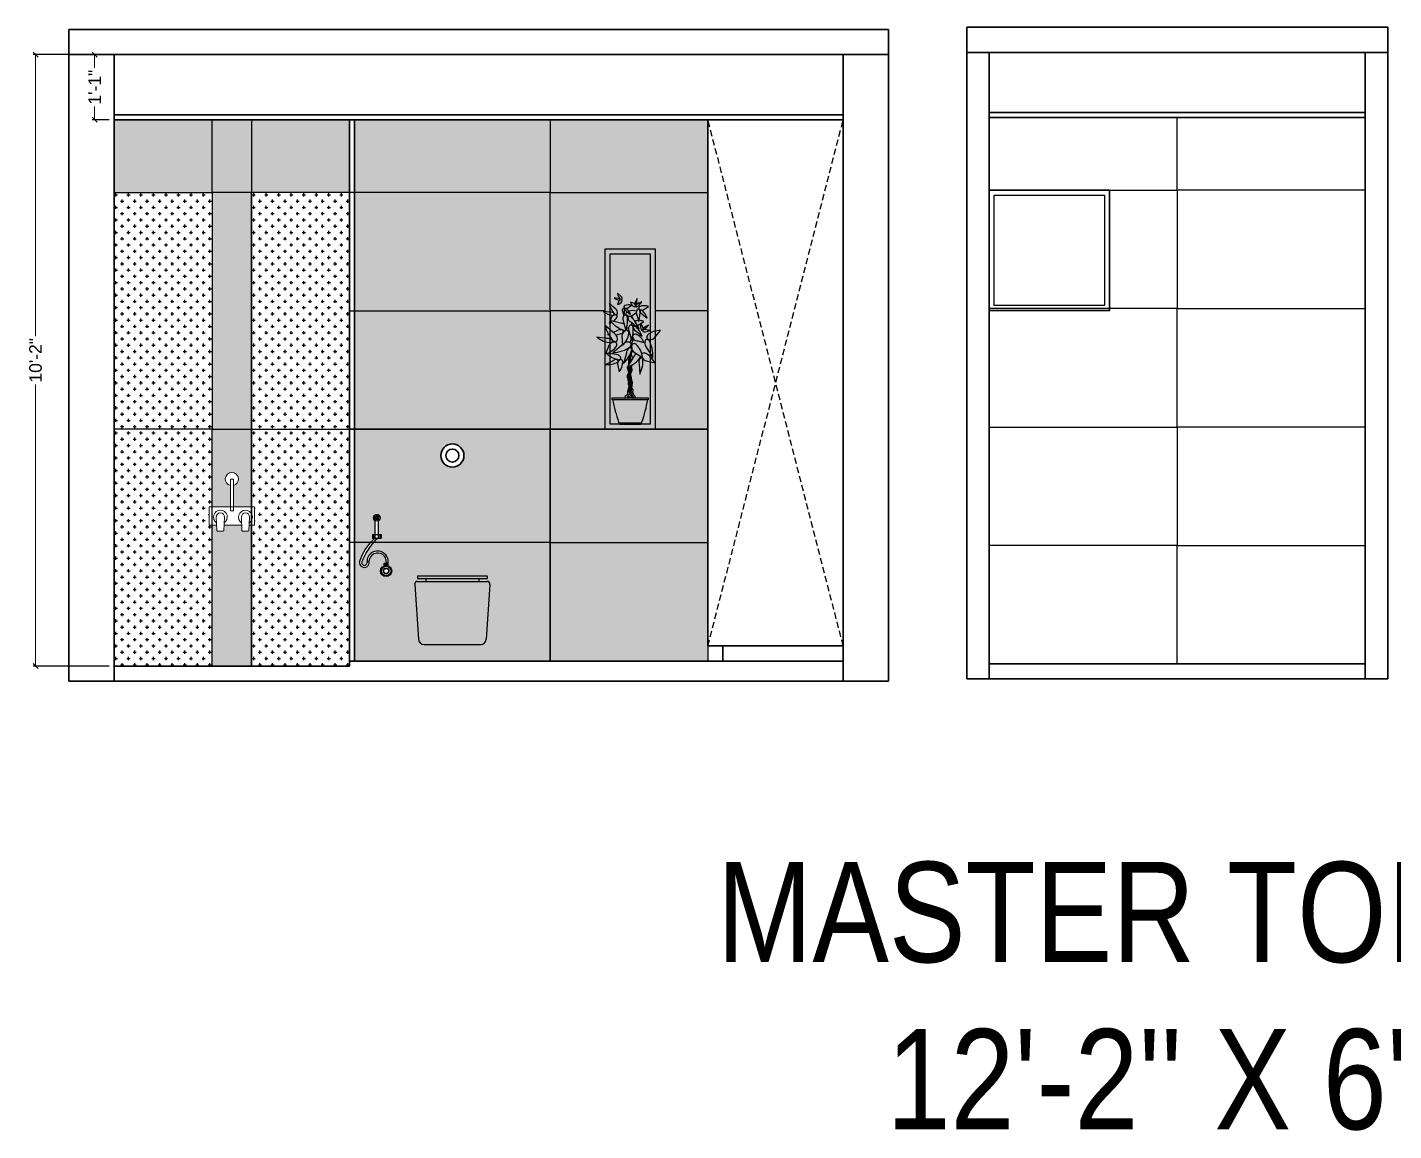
# Model space of a CAD drawing. Header units: millimetres. Extents: x 56222 to 3066687, y -650199 to -121287.
# Drawn here: x 156552.8 to 156825.4, y -180892 to -180671.8 of the extents above; entities that cross this region are included whole.
import ezdxf

# ---------------------------------------------------------------- set-up
doc = ezdxf.new("R2010")
doc.units = ezdxf.units.MM
doc.header["$MEASUREMENT"] = 0
doc.header["$PDMODE"] = 35
doc.linetypes.add('DASHED2', pattern=[0.375, 0.25, -0.125])
doc.layers.get('Defpoints').update_dxf_attribs({"color": 220})
for name, color, linetype, lineweight in [('dim05', 1, 'Continuous', 13), ('ELEC.', 5, 'Continuous', 20), ('Flooring', 253, 'Continuous', 30), ('FURNITURE', 32, 'Continuous', 9), ('HACHA', 253, 'Continuous', 5), ('SECOND FLOOR ( TEXT )', 7, 'Continuous', 9), ('UTILITY', 48, 'Continuous', 9), ('wall', 7, 'Continuous', 30), ('XX~SLAB ( BEAM )~ ( DIM )', 7, 'Continuous', 9)]:
    doc.layers.add(name, color=color, linetype=linetype, lineweight=lineweight)
doc.layers.add('SANIT', color=232, linetype='Continuous')
doc.styles.add('Arial', font='arial.ttf')
doc.styles.add("Cn_BT_0'-0", font='swissc.ttf')
doc.styles.get("Standard").update_dxf_attribs({"font": 'arial.ttf', "height": 6})
doc.dimstyles.new('ISO-25', dxfattribs={"dimtxt": 2.5, "dimasz": 1, "dimexe": 0.5, "dimexo": 1, "dimtad": 0, "dimdec": 1, "dimlunit": 4, "dimtxsty": 'Standard', "dimblk": 'OBLIQUE', "dimcen": 2.5, "dimclrd": 1, "dimclre": 1, "dimclrt": 5, "dimadec": 0, "dimazin": 0, "dimtfac": 1, "dimtdec": 1, "dimtmove": 0, "dimatfit": 3, "dimfxl": 1, "dimlwd": -1, "dimarcsym": 0})
pattern_1 = [(45, (5680.117435, 1139.74081), (0.132582521472, 0.22097086912), [1, -0.5]), (135, (5680.117435, 1139.74081), (0.132582521472, -0.22097086912), [1, -0.5])]

# ---------------------------------------------------------------- blocks, each defined once
blk = doc.blocks.new('sda sdasd')
at = {"ltscale": 0.25, "true_color": 0xffffff}
h = blk.add_hatch(color=7, dxfattribs=at)
h.dxf.hatch_style = 1
h.paths.add_polyline_path([(46521.76, -32072.17, 0.433848), (46521.2, -32071.58), (46507.32, -32071.58, 0.433848), (46506.76, -32072.17), (46507.49, -32083.1, 0.394848), (46508.6, -32084.15), (46519.92, -32084.15, 0.394848), (46521.03, -32083.1)])
h.paths.add_polyline_path([(46521.2, -32070.46), (46507.32, -32070.46), (46507.32, -32071.02), (46521.2, -32071.02)])
h.paths.add_polyline_path([(46519.53, -32071.02), (46508.99, -32071.02), (46508.99, -32071.58), (46519.53, -32071.58)])
at = {"layer": 'SANIT'}
for p, q in [((46507.32, -32070.46), (46507.32, -32071.02)), ((46507.32, -32070.46), (46521.2, -32070.46)), ((46507.32, -32071.02), (46521.2, -32071.02)), ((46508.99, -32071.02), (46508.99, -32071.58)), ((46519.53, -32071.02), (46519.53, -32071.58)), ((46521.2, -32070.46), (46521.2, -32071.02)), ((46506.76, -32072.17), (46507.49, -32083.1)), ((46507.32, -32071.58), (46521.2, -32071.58)), ((46521.76, -32072.17), (46521.03, -32083.1)), ((46508.6, -32084.15), (46519.92, -32084.15))]:
    blk.add_line(p, q, dxfattribs=at)
for centre, radius, start, end in [((46507.32, -32072.14), 0.558, 90, 183.8141), ((46521.2, -32072.14), 0.558, 356.1859, 90), ((46508.6, -32083.03), 1.12, 183.8141, 270), ((46519.92, -32083.03), 1.12, 270, 356.1859)]:
    blk.add_arc(centre, radius, start, end, dxfattribs=at)
blk = doc.blocks.new('404COK-E')
for p, q in [((0.82, 0, 1), (0.7, -2.68, 1)), ((-0.82, 0, 1), (-0.7, -2.68, 1)), ((-0.57, -2.8, 1), (0.57, -2.8, 1))]:
    blk.add_line(p, q)
for centre, radius, start, end in [((0, 0, 1), 1.38, 304.096, 235.904), ((0, 0, 1), 0.824, 0, 180), ((-0.57, -2.68, 1), 0.125, 180, 270), ((0.57, -2.68, 1), 0.125, 270, 0)]:
    blk.add_arc(centre, radius, start, end)
blk = doc.blocks.new('HANDSPRAY')
at = {"layer": 'SANIT'}
h = blk.add_hatch(dxfattribs=at)
h.set_pattern_fill('DOTS', color=256, scale=100, angle=270, style=0)
h.set_pattern_definition([(90, (24140.49514, 35168.0262), (0.2395833333, 0.1197916667), [0, -0.2395833333])])
h.paths.add_polyline_path([(20863.85, 3019.23, -1), (20863.05, 3019.23, -1)])
for p, q in [((20863.11, 3015.12), (20863.11, 3018.66)), ((20863.79, 3015.12), (20863.79, 3018.66)), ((20862.56, 3015.89), (20862.86, 3015.89)), ((20862.56, 3015.89), (20862.56, 3015.12)), ((20862.86, 3015.89), (20862.86, 3015.12)), ((20864.04, 3015.89), (20864.33, 3015.89)), ((20864.04, 3015.89), (20864.04, 3015.12)), ((20864.33, 3015.89), (20864.33, 3015.12)), ((20862.56, 3015.12), (20864.33, 3015.12)), ((20864.94, 3010.18), (20865.73, 3010.18)), ((20864.94, 3009.63), (20864.94, 3010.18)), ((20865.05, 3010.18), (20865.05, 3009.68)), ((20865.21, 3010.18), (20865.21, 3009.71)), ((20865.47, 3010.18), (20865.47, 3009.7)), ((20865.63, 3010.18), (20865.63, 3009.66)), ((20865.73, 3009.63), (20865.73, 3010.18)), ((20865.17, 3009.53), (20865.17, 3009.52)), ((20865.5, 3009.53), (20865.5, 3009.51))]:
    blk.add_line(p, q, dxfattribs=at)
blk.add_lwpolyline([(20862.86, 3015.89), (20864.33, 3015.89)], dxfattribs=at)
for centre, radius in [((20863.45, 3019.23), 0.663), ((20863.45, 3019.23), 0.398), ((20865.31, 3008.61), 1.11), ((20865.31, 3008.61), 0.929), ((20865.31, 3008.61), 0.575), ((20865.31, 3008.61), 0.486)]:
    blk.add_circle(centre, radius, dxfattribs=at)
for centre, radius, start, end in [((20869.69, 3007.47), 10.13, 130.9639, 162.7048), ((20871.18, 3006.67), 11.34, 131.8666, 161.6382), ((20860.95, 3010.28), 0.955, 168.0925, 16.222), ((20860.96, 3010.27), 0.543, 182.6562, 359.3006), ((20863.62, 3010.44), 2.12, 353.1553, 184.7321), ((20863.62, 3010.44), 1.75, 353.1553, 176.3727)]:
    blk.add_arc(centre, radius, start, end, dxfattribs=at)
blk = doc.blocks.new('_Oblique')
at = {"layer": 'wall', "color": 0, "lineweight": -2}
blk.add_line((-0.5, -0.5), (0.5, 0.5), dxfattribs=at)
blk = doc.blocks.new('*D649')
at = {"layer": 'Defpoints', "color": 0, "lineweight": 25, "transparency": 16777216}
for p in [(156554.4, -180677.27), (156570.07, -180677.27), (156570.07, -180799.27)]:
    blk.add_point(p, dxfattribs=at)
at = {"layer": 'dim05', "color": 1, "linetype": 'Continuous', "lineweight": -2, "transparency": 16777216}
for p, q in [((156569.07, -180677.27), (156553.9, -180677.27)), ((156569.07, -180799.27), (156553.9, -180799.27))]:
    blk.add_line(p, q, dxfattribs=at)
at = {"layer": 'dim05', "color": 1, "linetype": 'Continuous', "transparency": 16777216}
for p, q in [((156554.4, -180677.27), (156554.4, -180733.47)), ((156554.4, -180799.27), (156554.4, -180743.07))]:
    blk.add_line(p, q, dxfattribs=at)
at = {"layer": 'dim05', "color": 1, "transparency": 16777216}
for p, rotation in [((156554.4, -180677.27), 90), ((156554.4, -180799.27), 270)]:
    blk.add_blockref('_Oblique', p, dxfattribs=dict(at, rotation=rotation))
at = {"layer": 'dim05', "color": 5, "lineweight": 25, "transparency": 16777216, "insert": (156554.4, -180738.27), "char_height": 2.5, "attachment_point": 5, "rotation": 90, "style": 'Arial'}
blk.add_mtext('10\'-2"', dxfattribs=at)
blk = doc.blocks.new('*D650')
at = {"layer": 'Defpoints', "color": 0, "lineweight": 25, "transparency": 16777216}
for p in [(156570.07, -180677.27), (156566.19, -180690.27), (156570.07, -180690.27)]:
    blk.add_point(p, dxfattribs=at)
at = {"layer": 'dim05', "color": 1, "linetype": 'Continuous', "lineweight": -2, "transparency": 16777216}
for p, q in [((156569.07, -180677.27), (156565.69, -180677.27)), ((156569.07, -180690.27), (156565.69, -180690.27))]:
    blk.add_line(p, q, dxfattribs=at)
at = {"layer": 'dim05', "color": 1, "linetype": 'Continuous', "transparency": 16777216}
for p, q in [((156566.19, -180677.27), (156566.19, -180679.94)), ((156566.19, -180690.27), (156566.19, -180687.6))]:
    blk.add_line(p, q, dxfattribs=at)
at = {"layer": 'dim05', "color": 1, "transparency": 16777216}
for p, rotation in [((156566.19, -180677.27), 90), ((156566.19, -180690.27), 270)]:
    blk.add_blockref('_Oblique', p, dxfattribs=dict(at, rotation=rotation))
at = {"layer": 'dim05', "color": 5, "lineweight": 25, "transparency": 16777216, "insert": (156566.19, -180683.77), "char_height": 2.5, "attachment_point": 5, "rotation": 90, "style": 'Arial'}
blk.add_mtext('1\'-1"', dxfattribs=at)

msp = doc.modelspace()

# ---------------------------------------------------------------- hatches: boundary and pattern name
at = {"layer": 'XX~SLAB ( BEAM )~ ( DIM )', "linetype": 'Continuous', "lineweight": 25, "true_color": 0x99371e, "transparency": 33554607}
h = msp.add_hatch(dxfattribs=at)
h.set_pattern_fill('HOUND', color=24, angle=45)
h.set_pattern_definition(pattern_1)
h.paths.add_polyline_path([(156617.07, -180690.272), (156597.507, -180690.272), (156597.507, -180704.784), (156617.07, -180704.784)])
h.paths.add_polyline_path([(156589.633, -180690.272), (156570.07, -180690.272), (156570.07, -180704.784), (156589.633, -180704.784)])
h = msp.add_hatch(dxfattribs=at)
h.set_pattern_fill('HOUND', color=24, angle=45)
h.set_pattern_definition(pattern_1)
h.paths.add_polyline_path([(156597.507, -180771.138), (156597.036, -180771.138), (156596.985, -180772.235, -0.4142136), (156596.86, -180772.36), (156595.712, -180772.36, -0.3871275), (156595.588, -180772.246), (156595.536, -180771.138), (156592.036, -180771.138), (156591.985, -180772.235, -0.4142136), (156591.86, -180772.36), (156590.712, -180772.36, -0.3871275), (156590.588, -180772.246), (156590.536, -180771.138), (156589.633, -180771.138), (156589.633, -180799.272), (156597.507, -180799.272)])
h.paths.add_polyline_path([(156597.507, -180752.028), (156589.633, -180752.028), (156589.633, -180767.524), (156593.27, -180767.524), (156593.27, -180763.266, -8.6729283), (156593.871, -180763.266), (156593.871, -180767.524), (156597.507, -180767.524)])
h.paths.add_polyline_path([(156597.507, -180704.784), (156589.633, -180704.784), (156589.633, -180752.028), (156597.507, -180752.028)])
h.paths.add_polyline_path([(156597.507, -180690.272), (156589.633, -180690.272), (156589.633, -180704.784), (156597.507, -180704.784)])
at = {"layer": 'XX~SLAB ( BEAM )~ ( DIM )', "linetype": 'Continuous', "lineweight": 25, "true_color": 0xeee0cd, "transparency": 33554687}
h = msp.add_hatch(dxfattribs=at)
h.set_pattern_fill('HOUND', color=254, angle=45)
h.set_pattern_definition(pattern_1)
h.paths.add_polyline_path([(156688.57, -180774.65), (156657.07, -180774.65), (156657.07, -180798.272), (156688.57, -180798.272)])
h.paths.add_polyline_path([(156688.57, -180752.028), (156657.07, -180752.028), (156657.07, -180774.65), (156688.57, -180774.65)])
h.paths.add_polyline_path([(156657.07, -180752.028), (156618.07, -180752.028), (156618.07, -180774.65), (156621.215, -180774.65, -0.0303361), (156622.092, -180773.79), (156621.604, -180773.79), (156621.604, -180773.021), (156621.899, -180773.021), (156622.149, -180773.021), (156622.149, -180770.243, -0.2642405), (156621.825, -180769.674, -1), (156623.152, -180769.674, -0.2642405), (156622.828, -180770.243), (156622.828, -180773.021), (156623.373, -180773.021), (156623.373, -180773.79), (156622.656, -180773.79, 0.0268532), (156621.794, -180774.65), (156657.07, -180774.65)])
h.paths.add_polyline_path([(156635.266, -180757.272, -1), (156639.875, -180757.272, -1)], flags=16)
h.paths.add_polyline_path([(156636.266, -180757.272, -1), (156638.875, -180757.272, -1)], flags=0)
h.paths.add_polyline_path([(156657.07, -180774.65), (156621.794, -180774.65, 0.103423), (156619.461, -180778.664, 0.9711369), (156620.546, -180778.645, -1.1064971), (156624.772, -180778.723), (156624.772, -180779.28, -0.3034395), (156625.454, -180780.301, -1), (156623.244, -180780.301, -0.3165821), (156623.976, -180779.261), (156623.976, -180778.723), (156624.399, -180778.723, 1.0416003), (156620.912, -180778.359, -1.4284654), (156619.122, -180778.24, -0.103655), (156621.215, -180774.65), (156618.07, -180774.65), (156618.07, -180798.272), (156657.07, -180798.272)])
h.paths.add_polyline_path([(156644.342, -180793.913, -0.3948479), (156643.227, -180794.955), (156631.913, -180794.955, -0.3948479), (156630.799, -180793.913), (156630.07, -180782.985, -0.4338481), (156630.628, -180782.389), (156632.303, -180782.389), (156632.303, -180781.831), (156630.628, -180781.831), (156630.628, -180781.272), (156644.513, -180781.272), (156644.513, -180781.831), (156642.838, -180781.831), (156642.838, -180782.389), (156644.513, -180782.389, -0.4338481), (156645.07, -180782.985)], flags=16)
h.paths.add_polyline_path([(156657.07, -180728.406), (156618.07, -180728.406), (156618.07, -180752.028), (156657.07, -180752.028)])
h.paths.add_polyline_path([(156668.07, -180728.406), (156657.07, -180728.406), (156657.07, -180752.028), (156668.07, -180752.028)])
h.paths.add_polyline_path([(156688.57, -180728.406), (156678.07, -180728.406), (156678.07, -180752.028), (156688.57, -180752.028)])
h.paths.add_polyline_path([(156688.57, -180704.784), (156657.07, -180704.784), (156657.07, -180728.406), (156668.07, -180728.406), (156668.07, -180716.028), (156678.07, -180716.028), (156678.07, -180728.406), (156688.57, -180728.406)])
h.paths.add_polyline_path([(156688.57, -180690.272), (156657.07, -180690.272), (156657.07, -180704.784), (156688.57, -180704.784)])
h.paths.add_polyline_path([(156657.07, -180690.272), (156618.07, -180690.272), (156618.07, -180704.784), (156657.07, -180704.784)])
h.paths.add_polyline_path([(156657.07, -180704.784), (156618.07, -180704.784), (156618.07, -180728.406), (156657.07, -180728.406)])
at = {"layer": 'XX~SLAB ( BEAM )~ ( DIM )', "linetype": 'Continuous', "lineweight": 25, "true_color": 0xc8c92d, "transparency": 33554684}
h = msp.add_hatch(dxfattribs=at)
h.set_pattern_fill('CROSS', color=52, scale=5)
h.set_pattern_definition([(0, (5680.1174, 1139.7408), (1.25, 1.25), [0.625, -1.875]), (90, (5680.4299, 1139.4283), (-1.25, 1.25), [0.625, -1.875])])
h.paths.add_polyline_path([(156617.07, -180704.784), (156597.507, -180704.784), (156597.507, -180752.028), (156617.07, -180752.028)])
h.paths.add_polyline_path([(156617.07, -180752.028), (156597.507, -180752.028), (156597.507, -180767.524), (156598.103, -180767.524), (156598.103, -180771.138), (156597.507, -180771.138), (156597.507, -180799.272), (156617.07, -180799.272)])
h.paths.add_polyline_path([(156589.633, -180704.784), (156570.07, -180704.784), (156570.07, -180752.028), (156589.633, -180752.028)])
h.paths.add_polyline_path([(156589.633, -180752.028), (156570.07, -180752.028), (156570.07, -180799.272), (156589.633, -180799.272), (156589.633, -180771.138), (156589.038, -180771.138), (156589.038, -180767.524), (156589.633, -180767.524)])
at = {"layer": 'XX~SLAB ( BEAM )~ ( DIM )', "linetype": 'Continuous', "lineweight": 25, "true_color": 0xeee0cd, "transparency": 33554687}
h = msp.add_hatch(dxfattribs=at)
h.set_pattern_fill('HOUND', color=254, angle=45)
h.set_pattern_definition(pattern_1)
h.paths.add_polyline_path([(156678.07, -180716.028), (156668.07, -180716.028), (156668.07, -180752.028), (156678.07, -180752.028)])
h.paths.add_polyline_path([(156677.07, -180751.028), (156669.07, -180751.028), (156669.07, -180717.028), (156677.07, -180717.028)], flags=16)
h = msp.add_hatch(dxfattribs=at)
h.set_pattern_fill('HOUND', color=254, angle=45)
h.set_pattern_definition(pattern_1)
h.paths.add_polyline_path([(156677.07, -180717.028), (156669.07, -180717.028), (156669.07, -180751.028), (156677.07, -180751.028)])

# ---------------------------------------------------------------- linework, layer by layer
at = {"color": 6, "lineweight": 30}
for p, q in [((156715.57, -180689.272), (156570.07, -180689.272)), ((156715.57, -180690.272), (156570.07, -180690.272)), ((156819.713, -180688.827), (156744.713, -180688.827)), ((156819.713, -180689.827), (156744.713, -180689.827))]:
    msp.add_line(p, q, dxfattribs=at)
at = {"color": 18, "true_color": 0x000000}
msp.add_line((156673.705, -180737.6), (156672.436, -180739.713), dxfattribs=at)
for points in [[(156671.069, -180726.059, 0.3003605), (156670.632, -180725.908), (156669.826, -180725.801, 0.1328169), (156670.952, -180726.259, 0.3288063), (156671.069, -180726.059, -1.9893652)], [(156671.453, -180726.084, 0.3003605), (156671.253, -180725.542), (156670.508, -180724.896, 0.1443507), (156671.166, -180726.129, 0.3288063), (156671.453, -180726.084, -1.9893652)], [(156671.359, -180726.218, 0.3003605), (156670.811, -180726.401), (156670.508, -180727.132, 0.1858349), (156671.396, -180726.506, 0.3288063), (156671.359, -180726.218, -1.9893652)], [(156674.236, -180727.2, 0.3003605), (156674.369, -180726.757), (156674.444, -180725.948, 0.1328169), (156674.031, -180727.091, 0.3288063), (156674.236, -180727.2, -1.9893652)], [(156669.845, -180728.961, 0.3003605), (156669.081, -180728.696), (156667.67, -180728.509, 0.1328169), (156669.64, -180729.311, 0.3288063), (156669.845, -180728.961, -1.9893652)], [(156670.518, -180729.004, 0.3003605), (156670.167, -180728.055), (156668.863, -180726.925, 0.1443507), (156670.016, -180729.083, 0.3288063), (156670.518, -180729.004, -1.9893652)], [(156671.622, -180727.915, 0.3003605), (156671.492, -180728.478), (156671.761, -180729.426, 0.1443507), (156671.887, -180728.034, 0.3288063), (156671.622, -180727.915, -1.9893652)], [(156671.794, -180727.667, 0.3003605), (156672.492, -180727.852), (156673.309, -180727.296, 0.1858349), (156671.953, -180727.342, 0.3288063), (156671.794, -180727.667, -1.9893652)], [(156671.988, -180728.033, 0.3003605), (156672.341, -180728.49), (156673.111, -180729.154, 0.1328169), (156672.248, -180727.903, 0.3288063), (156671.988, -180728.033, -1.9893652)], [(156672.463, -180728.595, 0.0003235), (156672.459, -180728.596, 0.3288063), (156672.204, -180729.117)], [(156672.204, -180729.117, 0.3003605), (156673.322, -180729.413), (156674.267, -180728.77)], [(156674.313, -180728.432, 0.129737), (156672.771, -180728.484)], [(156674.088, -180727.497, 0.3003605), (156673.884, -180726.956), (156673.141, -180726.683, 0.1858349), (156673.802, -180727.544, 0.3288063), (156674.088, -180727.497, -1.9893652)], [(156674.226, -180727.585, 0.3003605), (156674.76, -180727.363), (156675.375, -180726.593, 0.1443507), (156674.169, -180727.3, 0.3288063), (156674.226, -180727.585, -1.9893652)], [(156674.526, -180728.074, 0.3003605), (156674.318, -180728.975), (156674.749, -180730.493, 0.1443507), (156674.949, -180728.265, 0.3288063), (156674.526, -180728.074, -1.9893652)], [(156674.769, -180727.977, 0.3003605), (156675.663, -180728.213), (156676.709, -180727.501, 0.1858349), (156674.973, -180727.56, 0.3288063), (156674.769, -180727.977, -1.9893652)], [(156675.018, -180728.444, 0.3003605), (156675.47, -180729.03), (156676.455, -180729.88, 0.1328169), (156675.351, -180728.279, 0.3288063), (156675.018, -180728.444, -1.9893652)], [(156670.476, -180734.367, 0.3003605), (156669.976, -180733.012), (156668.113, -180731.398, 0.1443507), (156669.76, -180734.481, 0.3288063), (156670.476, -180734.367, -1.9893652)], [(156670.354, -180729.239, 0.3003605), (156669.394, -180729.559), (156668.864, -180730.838, 0.046365), (156669.326, -180730.675, 0.046365)], [(156671.836, -180731.055, 0.0905567), (156671.393, -180730.896), (156669.002, -180730.3, 0.1443507), (156671.866, -180732.304, 0.3288063), (156672.453, -180731.878)], [(156669.689, -180730.471, 0.0983746), (156670.417, -180729.742, 0.3288063), (156670.354, -180729.239)], [(156671.901, -180729.239, 0.3003605), (156671.641, -180730.366), (156672.179, -180732.262, 0.1443507), (156672.43, -180729.477, 0.3288063), (156671.901, -180729.239, -1.9893652)], [(156672.453, -180731.878, 0.0455114), (156672.375, -180731.653, 0.0455114)], [(156672.583, -180729.774, 0.3003605), (156673.289, -180730.689), (156674.827, -180732.018, 0.1328169), (156673.102, -180729.516, 0.3288063), (156672.583, -180729.774, -1.9893652)], [(156673.032, -180731.224, 0.3003605), (156672.772, -180732.351), (156673.31, -180734.247, 0.1443507), (156673.56, -180731.462, 0.3288063), (156673.032, -180731.224, -1.9893652)], [(156673.389, -180730.776, 0.1742104), (156673.335, -180731.102)], [(156673.335, -180731.102, 0.2270007), (156674.171, -180731.451, 0.2270007)], [(156673.647, -180731.687, 0.3003605), (156674.212, -180732.419), (156675.443, -180733.482, 0.1328169), (156674.062, -180731.48, 0.3288063), (156673.647, -180731.687, -1.9893652)], [(156674.683, -180730.342, 0.0588501), (156673.981, -180730.446)], [(156674.453, -180731.398), (156675.761, -180730.507, 0.0581743), (156675.076, -180730.356, 0.0581743)], [(156675.489, -180732.296, 0.3003605), (156675.647, -180731.74), (156675.214, -180731.078, 0.1858349), (156675.231, -180732.164, 0.3288063), (156675.489, -180732.296, -1.9893652)], [(156675.784, -180732.146, 0.3003605), (156676.155, -180731.869), (156676.698, -180731.264, 0.1328169), (156675.685, -180731.936, 0.3288063), (156675.784, -180732.146, -1.9893652)], [(156669.516, -180734.306, 0.3003605), (156668.423, -180733.928), (156666.408, -180733.66, 0.1328169), (156669.223, -180734.806, 0.3288063), (156669.516, -180734.306, -1.9893652)], [(156668.695, -180733.023), (156668.506, -180733.089, 0.010739), (156668.752, -180733.129)], [(156671.569, -180732.258, 0.3003605), (156670.423, -180732.415), (156669.615, -180732.699)], [(156670.14, -180733.155, 0.0616446), (156671.534, -180732.837, 0.3288063), (156671.569, -180732.258)], [(156672.396, -180732.283, 0.3003605), (156671.381, -180733.312), (156671.533, -180735.283, 0.1858349), (156672.803, -180732.884, 0.3288063), (156672.396, -180732.283, -1.9893652)], [(156673.547, -180733.372, 0.4832755), (156674.556, -180734.373), (156675.753, -180734.699, 0.2251444), (156674.208, -180733.076, 0.3288063), (156673.547, -180733.372, -1.9893652)], [(156675.548, -180732.449, 0.3003605), (156676.109, -180732.589), (156677.062, -180732.337, 0.1443507), (156675.671, -180732.187, 0.3288063), (156675.548, -180732.449, -1.9893652)], [(156676.105, -180734.209, 0.3003605), (156676.22, -180735.649), (156677.576, -180737.707, 0.1443507), (156676.825, -180734.293, 0.3288063), (156676.105, -180734.209, -1.9893652)], [(156676.421, -180733.949, 0.3003605), (156677.864, -180733.88), (156679.087, -180732.326, 0.1858349), (156676.528, -180733.232, 0.3288063), (156676.421, -180733.949, -1.9893652)], [(156670.242, -180734.703, 0.3003605), (156668.871, -180735.16), (156668.114, -180736.987, 0.1858349), (156670.333, -180735.422, 0.3288063), (156670.242, -180734.703, -1.9893652)], [(156671.21, -180737.759, 0.3003605), (156670.269, -180737.087), (156668.311, -180736.858, 0.1443507), (156670.788, -180738.156, 0.3288063), (156671.21, -180737.759, -1.9893652)], [(156673.137, -180734.756, 0.3003605), (156671.625, -180735.056), (156669.613, -180736.748, 0.1443507), (156673.137, -180735.529, 0.3288063), (156673.137, -180734.756, -1.9893652)], [(156672.911, -180735.757, 0.3003605), (156672.33, -180736.845), (156671.711, -180738.923, 0.1328169), (156673.389, -180736.149, 0.3288063), (156672.911, -180735.757, -1.9893652)], [(156673.451, -180735.058, 0.3003605), (156673.703, -180736.579), (156675.501, -180737.682, 0.1858349), (156674.224, -180735.083, 0.3288063), (156673.451, -180735.058, -1.9893652)], [(156675.403, -180737.622, 0.1819721), (156676.012, -180738.318), (156677.942, -180738.749, 0.1858349), (156676.018, -180736.833, 0.3288063), (156675.325, -180737.046)], [(156670.547, -180738.15, 0.3003605), (156669.654, -180738.392), (156668.201, -180739.122, 0.1328169), (156670.579, -180738.613, 0.3288063), (156670.547, -180738.15, -1.9893652)], [(156671.206, -180738.086, 0.3003605), (156670.505, -180739.005), (156670.827, -180740.555, 0.1858349), (156671.59, -180738.521, 0.3288063), (156671.206, -180738.086, -1.9893652)], [(156675.059, -180737.83, 0.3003605), (156674.875, -180738.971), (156674.958, -180741.002, 0.1328169), (156675.603, -180738.032, 0.3288063), (156675.059, -180737.83, -1.9893652)], [(156669.578, -180746.141, 0.0415592), (156670.753, -180750.601, 0.3175793), (156670.995, -180750.772), (156675.146, -180750.772, 0.3175793), (156675.388, -180750.601, 0.0415592), (156676.563, -180746.141, 0.0415592)]]:
    msp.add_lwpolyline(points, format="xyb", dxfattribs=at)
msp.add_lwpolyline([(156669.48, -180746.141), (156669.48, -180745.783), (156676.661, -180745.783), (156676.661, -180746.141)], close=True, dxfattribs=at)
msp.add_lwpolyline([(156671.017, -180750.772), (156671.017, -180751.028), (156675.124, -180751.028), (156675.124, -180750.772)], dxfattribs=at)
at = {"color": 3, "lineweight": 30, "ltscale": 0.25}
for radius in [2.304, 1.304]:
    msp.add_circle((156637.57, -180757.272), radius, dxfattribs=at)
at = {"color": 18, "true_color": 0x000000}
for centre, radius, start, end in [((156674.88, -180738.183), 1.311, 113.49283, 153.61742), ((156670.161, -180733.967), 6.18, 291.60364, 324.45943), ((156674.607, -180737.376), 0.611, 342.54729, 348.25262)]:
    msp.add_arc(centre, radius, start, end, dxfattribs=at)
for points in [[(156673.666, -180730.064), (156673.613, -180729.808), (156673.42, -180729.62), (156673.285, -180729.387)], [(156673.345, -180731.261), (156673.362, -180731.229), (156673.378, -180731.196), (156673.395, -180731.164)], [(156672.901, -180733.047), (156672.868, -180732.991), (156672.835, -180732.935), (156672.803, -180732.879)], [(156673.015, -180734.712), (156673.129, -180734.486), (156673.227, -180734.259), (156673.25, -180734.036)], [(156672.593, -180736.014), (156672.587, -180735.971), (156672.583, -180735.928), (156672.582, -180735.885)], [(156673.002, -180735.77), (156673.01, -180735.712), (156673.023, -180735.655), (156673.039, -180735.597)], [(156673.193, -180735.857), (156673.187, -180735.751), (156673.163, -180735.643), (156673.128, -180735.535)], [(156673.406, -180735.172), (156673.376, -180735.108), (156673.343, -180735.045), (156673.31, -180734.981)], [(156672.687, -180739.674), (156672.696, -180739.647), (156672.706, -180739.62), (156672.717, -180739.594)], [(156672.701, -180739.272), (156672.867, -180738.797), (156672.762, -180738.38), (156672.823, -180737.495)], [(156672.833, -180739.886), (156672.857, -180739.741), (156672.919, -180739.598), (156673, -180739.456)], [(156673.033, -180740.131), (156673.08, -180740.008), (156673.114, -180739.88), (156673.127, -180739.745)], [(156673.165, -180738.5), (156673.183, -180738.139), (156673.161, -180737.784), (156673.093, -180737.468)], [(156673.169, -180739.549), (156673.169, -180739.55), (156673.169, -180739.551), (156673.17, -180739.552)], [(156673.216, -180739.612), (156673.256, -180739.507), (156673.265, -180739.41), (156673.257, -180739.315)], [(156672.782, -180741.363), (156672.757, -180741.319), (156672.735, -180741.276), (156672.713, -180741.231)], [(156673.174, -180742.446), (156673.051, -180742.313), (156672.909, -180742.178), (156672.785, -180742.041)], [(156673.193, -180742.156), (156673.066, -180742.029), (156672.934, -180741.904), (156672.836, -180741.777)], [(156672.847, -180742.4), (156672.873, -180742.341), (156672.898, -180742.278), (156672.916, -180742.207)], [(156672.9, -180740.422), (156672.881, -180740.367), (156672.866, -180740.314), (156672.853, -180740.26)], [(156673.087, -180741.734), (156673.111, -180741.445), (156672.994, -180741.155), (156672.871, -180740.868)], [(156672.922, -180742.507), (156672.953, -180742.443), (156672.992, -180742.379), (156673.039, -180742.314)], [(156673.024, -180741.987), (156673.032, -180741.967), (156673.04, -180741.946), (156673.047, -180741.926)], [(156673.167, -180742.13), (156673.171, -180742.124), (156673.175, -180742.118), (156673.179, -180742.113)], [(156673.175, -180740.311), (156673.213, -180740.229), (156673.248, -180740.145), (156673.276, -180740.057)], [(156671.976, -180745.783), (156672.082, -180745.498), (156672.302, -180745.226), (156672.553, -180744.949)], [(156672.49, -180745.783), (156672.556, -180745.632), (156672.631, -180745.488), (156672.71, -180745.345)], [(156672.722, -180743.969), (156672.785, -180743.752), (156672.833, -180743.583), (156672.87, -180743.449)], [(156672.969, -180744.489), (156672.914, -180744.433), (156672.86, -180744.377), (156672.827, -180744.323)], [(156673.058, -180744.282), (156673.003, -180744.226), (156672.948, -180744.171), (156672.916, -180744.116)], [(156673.001, -180745.168), (156673.106, -180744.864), (156673.226, -180744.566), (156673.321, -180744.262)], [(156673.153, -180744.754), (156673.133, -180744.717), (156673.113, -180744.681), (156673.093, -180744.644)], [(156673.198, -180743.351), (156673.18, -180743.299), (156673.161, -180743.247), (156673.141, -180743.196)], [(156673.346, -180743.034), (156673.311, -180742.954), (156673.271, -180742.878), (156673.222, -180742.807)], [(156673.321, -180744.262), (156673.334, -180744.234), (156673.32, -180744.199), (156673.307, -180744.165)], [(156673.779, -180745.783), (156673.663, -180745.557), (156673.524, -180745.348), (156673.387, -180745.134)], [(156674.159, -180745.783), (156674.012, -180745.446), (156673.774, -180745.107), (156673.56, -180744.71)], [(156672.813, -180745.783), (156672.829, -180745.726), (156672.845, -180745.669), (156672.861, -180745.612)]]:
    msp.add_open_spline(points, degree=3, dxfattribs=at)
for points, knots in [([(156673.261, -180735.077), (156673.461, -180734.687), (156673.781, -180734.153), (156673.604, -180733.639), (156673.539, -180733.501)], [299.6507756, 299.6507756, 299.6507756, 299.6507756, 362.6951127, 385.893665, 385.893665, 385.893665, 385.893665]), ([(156673.037, -180738.713), (156672.992, -180738.241), (156673.039, -180737.288), (156673.402, -180736.628), (156673.512, -180736.318)], [130.5727846, 130.5727846, 130.5727846, 130.5727846, 179.808371, 229.6568139, 229.6568139, 229.6568139, 229.6568139]), ([(156673.557, -180737.846), (156673.54, -180737.695), (156673.298, -180737.555), (156673.36, -180737.03), (156673.289, -180736.86)], [162.9696349, 162.9696349, 162.9696349, 162.9696349, 179.808371, 204.3327604, 204.3327604, 204.3327604, 204.3327604]), ([(156673.028, -180740.744), (156673.035, -180740.703), (156673.056, -180740.375), (156672.694, -180740.139), (156672.44, -180739.707)], [119.7349789, 119.7349789, 119.7349789, 119.7349789, 125.2310185, 165.4752578, 165.4752578, 165.4752578, 165.4752578]), ([(156672.777, -180740.642), (156672.692, -180740.431), (156672.62, -180740.21), (156672.626, -180739.991), (156672.626, -180739.98)], [138.3750628, 138.3750628, 138.3750628, 138.3750628, 164.3670069, 165.6912033, 165.6912033, 165.6912033, 165.6912033]), ([(156673.145, -180741.091), (156673.244, -180740.863), (156673.42, -180740.392), (156672.923, -180740.083), (156672.656, -180739.621)], [106.3153558, 106.3153558, 106.3153558, 106.3153558, 125.2310185, 166.9689214, 166.9689214, 166.9689214, 166.9689214]), ([(156673.219, -180740.38), (156673.248, -180740.353), (156673.394, -180740.008), (156673.099, -180739.696), (156672.957, -180739.542)], [42.7904357, 42.7904357, 42.7904357, 42.7904357, 47.856258, 80.1696166, 80.1696166, 80.1696166, 80.1696166]), ([(156673.282, -180740.542), (156673.371, -180740.47), (156673.55, -180740.179), (156673.285, -180739.625), (156673.029, -180739.409)], [28.7241768, 28.7241768, 28.7241768, 28.7241768, 43.6898378, 76.000642, 76.000642, 76.000642, 76.000642]), ([(156673.347, -180739.834), (156673.355, -180739.593), (156673.41, -180739.41), (156673.449, -180739.265), (156673.45, -180739.199)], [175.5473522, 175.5473522, 175.5473522, 175.5473522, 189.7575625, 200.523861, 200.523861, 200.523861, 200.523861]), ([(156672.663, -180741.896), (156672.545, -180741.729), (156672.423, -180741.256), (156672.709, -180740.802), (156672.93, -180740.363)], [97.0022196, 97.0022196, 97.0022196, 97.0022196, 110.8069931, 163.0122791, 163.0122791, 163.0122791, 163.0122791]), ([(156673.013, -180742.918), (156672.953, -180742.815), (156672.768, -180742.584), (156672.597, -180742.25), (156672.679, -180741.561), (156672.902, -180741.102), (156672.936, -180741.023)], [18.0599141, 18.0599141, 18.0599141, 18.0599141, 31.915534, 52.8072494, 98.0419613, 107.7540829, 107.7540829, 107.7540829, 107.7540829]), ([(156672.708, -180741.546), (156672.706, -180741.543), (156672.62, -180741.255), (156672.829, -180740.946), (156673.03, -180740.588)], [104.1790975, 104.1790975, 104.1790975, 104.1790975, 104.6692644, 146.1669579, 146.1669579, 146.1669579, 146.1669579]), ([(156672.966, -180743.652), (156672.832, -180743.379), (156672.654, -180742.972), (156672.717, -180742.707), (156672.77, -180742.565)], [8.6334839, 8.6334839, 8.6334839, 8.6334839, 39.2219302, 51.7269574, 51.7269574, 51.7269574, 51.7269574]), ([(156673.1, -180742.663), (156673.08, -180742.643), (156672.918, -180742.505), (156672.679, -180742.236), (156672.845, -180741.656), (156673.031, -180741.29)], [28.6475102, 28.6475102, 28.6475102, 28.6475102, 31.915534, 52.8072494, 95.5348666, 95.5348666, 95.5348666, 95.5348666]), ([(156672.756, -180743.901), (156673.109, -180743.49), (156673.503, -180743.032), (156673.319, -180742.643), (156673.295, -180742.603)], [0, 0, 0, 0, 51.4539812, 57.4344179, 57.4344179, 57.4344179, 57.4344179]), ([(156673.085, -180743.501), (156672.934, -180743.306), (156672.815, -180743.046), (156672.834, -180742.789), (156672.857, -180742.69)], [14.3130735, 14.3130735, 14.3130735, 14.3130735, 42.0070648, 50.5811496, 50.5811496, 50.5811496, 50.5811496]), ([(156672.925, -180743.248), (156672.983, -180743.035), (156673.057, -180742.703), (156673.359, -180742.157), (156672.986, -180741.869), (156672.847, -180741.739)], [15.5731524, 15.5731524, 15.5731524, 15.5731524, 25.0463203, 54.3904215, 75.1552909, 75.1552909, 75.1552909, 75.1552909]), ([(156673.117, -180743.455), (156673.134, -180743.247), (156673.17, -180742.795), (156673.577, -180742.058), (156673.074, -180741.749), (156672.916, -180741.561), (156672.906, -180741.549)], [0, 0, 0, 0, 25.0463203, 54.3904215, 80.5521214, 82.3111155, 82.3111155, 82.3111155, 82.3111155]), ([(156673.286, -180741.929), (156673.321, -180741.86), (156673.249, -180741.463), (156673.138, -180741.003), (156672.991, -180740.657)], [86.0487066, 86.0487066, 86.0487066, 86.0487066, 94.8192493, 137.1419616, 137.1419616, 137.1419616, 137.1419616]), ([(156673.118, -180743.849), (156673.397, -180743.436), (156673.667, -180742.892), (156673.459, -180742.453), (156673.376, -180742.353)], [0, 0, 0, 0, 49.5069897, 63.9764688, 63.9764688, 63.9764688, 63.9764688]), ([(156672.757, -180743.899), (156672.642, -180744.145), (156672.355, -180744.783), (156672.727, -180745.402), (156672.966, -180745.783)], [1.486316, 1.486316, 1.486316, 1.486316, 31.6961109, 79.9882589, 79.9882589, 79.9882589, 79.9882589]), ([(156673.118, -180743.849), (156672.872, -180744.098), (156672.695, -180744.694), (156673.018, -180745.226), (156673.293, -180745.587)], [0, 0, 0, 0, 21.7296253, 70.5951011, 70.5951011, 70.5951011, 70.5951011]), ([(156673.224, -180743.686), (156673.19, -180743.828), (156673.122, -180744.103), (156672.992, -180744.45), (156672.876, -180744.639), (156672.831, -180744.711)], [1.8096687, 1.8096687, 1.8096687, 1.8096687, 18.8670577, 34.9887657, 44.8980263, 44.8980263, 44.8980263, 44.8980263]), ([(156672.915, -180744.981), (156673.053, -180744.734), (156673.303, -180744.265), (156673.457, -180743.688), (156673.451, -180743.277)], [53.4471812, 53.4471812, 53.4471812, 53.4471812, 87.6832328, 116.4065746, 116.4065746, 116.4065746, 116.4065746]), ([(156673.268, -180745.783), (156673.305, -180745.462), (156673.38, -180744.929), (156673.724, -180744.217), (156673.562, -180743.961), (156673.407, -180743.828)], [3.444049, 3.444049, 3.444049, 3.444049, 42.5170128, 68.0747503, 84.7920387, 84.7920387, 84.7920387, 84.7920387]), ([(156673.574, -180745.783), (156673.534, -180745.685), (156673.471, -180745.551), (156673.342, -180745.485), (156673.304, -180745.465)], [1.1934904, 1.1934904, 1.1934904, 1.1934904, 12.9493734, 17.8982435, 17.8982435, 17.8982435, 17.8982435]), ([(156673.305, -180745.783), (156673.314, -180745.731), (156673.324, -180745.642), (156673.302, -180745.555), (156673.293, -180745.519)], [1.5823749, 1.5823749, 1.5823749, 1.5823749, 7.6595835, 11.9843201, 11.9843201, 11.9843201, 11.9843201])]:
    msp.add_open_spline(points, degree=3, knots=knots, dxfattribs=at)
at = {"layer": 'dim05', "color": 1, "lineweight": 35}
for p, q in [((156824.213, -180671.827), (156740.213, -180671.827)), ((156740.213, -180671.827), (156740.213, -180676.827)), ((156824.213, -180671.827), (156824.213, -180676.827)), ((156724.57, -180672.272), (156561.07, -180672.272)), ((156561.07, -180672.272), (156561.07, -180677.272)), ((156724.57, -180672.272), (156724.57, -180677.272)), ((156724.57, -180677.272), (156561.07, -180677.272)), ((156824.213, -180676.827), (156740.213, -180676.827))]:
    msp.add_line(p, q, dxfattribs=at)
at = {"layer": 'Flooring', "ltscale": 4}
for p, q in [((156617.07, -180799.272), (156570.07, -180799.272)), ((156819.713, -180798.827), (156744.713, -180798.827))]:
    msp.add_line(p, q, dxfattribs=at)
msp.add_lwpolyline([(156617.07, -180799.272), (156617.07, -180798.272), (156715.57, -180798.272)], dxfattribs=at)
at = {"layer": 'FURNITURE', "lineweight": 30}
for p, q in [((156688.57, -180795.272), (156688.57, -180690.272)), ((156715.57, -180795.272), (156688.57, -180795.272)), ((156691.57, -180798.272), (156691.57, -180795.272))]:
    msp.add_line(p, q, dxfattribs=at)
at = {"layer": 'FURNITURE', "lineweight": 25}
for points in [[(156668.07, -180716.028), (156678.07, -180716.028), (156678.07, -180752.028), (156668.07, -180752.028)], [(156669.07, -180717.028), (156677.07, -180717.028), (156677.07, -180751.028), (156669.07, -180751.028)]]:
    msp.add_lwpolyline(points, close=True, dxfattribs=at)
at = {"layer": 'HACHA', "color": 5, "lineweight": 30}
for p, q in [((156617.07, -180798.272), (156617.07, -180690.272)), ((156618.07, -180798.272), (156618.07, -180690.272))]:
    msp.add_line(p, q, dxfattribs=at)
at = {"layer": 'UTILITY', "ltscale": 3}
msp.add_lwpolyline([(156593.27, -180761.979), (156593.871, -180761.979), (156593.871, -180768.312), (156593.27, -180768.312)], close=True, dxfattribs=at)
msp.add_lwpolyline([(156590.536, -180771.138), (156589.038, -180771.138), (156589.038, -180767.524), (156598.103, -180767.524), (156598.103, -180771.138), (156597.036, -180771.138)], dxfattribs=at)
at = {"layer": 'UTILITY', "ltscale": 3, "elevation": 0.5}
msp.add_lwpolyline([(156595.536, -180771.138), (156592.036, -180771.138)], dxfattribs=at)
at = {"layer": 'UTILITY', "ltscale": 3}
msp.add_arc((156593.57, -180761.979), 1.322, 283.15447, 256.84553, dxfattribs=at)
at = {"layer": 'wall', "lineweight": 30}
for p, q in [((156561.07, -180802.272), (156561.07, -180675.272)), ((156570.07, -180802.272), (156570.07, -180677.272)), ((156715.57, -180802.272), (156715.57, -180677.272)), ((156724.57, -180802.272), (156724.57, -180675.272)), ((156740.213, -180801.827), (156740.213, -180676.827)), ((156744.713, -180801.827), (156744.713, -180676.827)), ((156819.713, -180801.827), (156819.713, -180676.827)), ((156824.213, -180801.827), (156824.213, -180676.827)), ((156618.07, -180798.272), (156618.07, -180751.272)), ((156657.07, -180752.028), (156618.07, -180752.028)), ((156657.07, -180798.272), (156657.07, -180752.028)), ((156724.57, -180802.272), (156561.07, -180802.272)), ((156824.213, -180801.827), (156740.213, -180801.827))]:
    msp.add_line(p, q, dxfattribs=at)
msp.add_lwpolyline([(156744.713, -180704.339), (156768.713, -180704.339), (156768.713, -180728.339), (156744.713, -180728.339)], close=True, dxfattribs=at)
at = {"layer": 'wall', "lineweight": 25}
msp.add_lwpolyline([(156745.713, -180705.339), (156767.713, -180705.339), (156767.713, -180727.339), (156745.713, -180727.339)], close=True, dxfattribs=at)
at = {"layer": 'XX~SLAB ( BEAM )~ ( DIM )', "color": 1, "linetype": 'Continuous', "lineweight": 25}
for p, q in [((156715.57, -180689.272), (156570.07, -180689.272)), ((156618.07, -180752.028), (156657.07, -180752.028))]:
    msp.add_line(p, q, dxfattribs=at)
at = {"layer": 'XX~SLAB ( BEAM )~ ( DIM )', "color": 27, "lineweight": 25, "true_color": 0x7d5120}
for p, q in [((156589.633, -180704.784), (156589.633, -180690.272)), ((156597.507, -180690.272), (156597.507, -180704.784)), ((156597.507, -180704.784), (156589.633, -180704.784)), ((156589.633, -180752.028), (156597.507, -180752.028)), ((156597.507, -180799.272), (156589.633, -180799.272))]:
    msp.add_line(p, q, dxfattribs=at)
at = {"layer": 'XX~SLAB ( BEAM )~ ( DIM )', "color": 27, "linetype": 'DASHED2', "lineweight": 25, "ltscale": 5, "true_color": 0x7d5120}
for p, q in [((156688.57, -180795.272), (156715.57, -180690.272)), ((156715.57, -180795.272), (156688.57, -180690.272))]:
    msp.add_line(p, q, dxfattribs=at)
at = {"layer": 'XX~SLAB ( BEAM )~ ( DIM )', "color": 254, "lineweight": 25, "true_color": 0xdeceba}
for p, q in [((156597.507, -180704.784), (156589.633, -180704.784)), ((156589.633, -180704.784), (156589.633, -180752.028)), ((156597.507, -180752.028), (156597.507, -180704.784)), ((156589.633, -180752.028), (156597.507, -180752.028)), ((156589.633, -180799.272), (156589.633, -180752.028)), ((156597.507, -180752.028), (156597.507, -180799.272))]:
    msp.add_line(p, q, dxfattribs=at)
at = {"layer": 'XX~SLAB ( BEAM )~ ( DIM )', "color": 27, "lineweight": 25, "true_color": 0x7d5120}
for points in [[(156617.07, -180704.784), (156617.07, -180690.272), (156657.07, -180690.272), (156657.07, -180704.784)], [(156688.57, -180704.784), (156688.57, -180690.272), (156657.07, -180690.272), (156657.07, -180704.784)], [(156744.713, -180689.827), (156744.713, -180704.339), (156782.213, -180704.339), (156782.213, -180689.827)], [(156819.713, -180689.827), (156819.713, -180704.339), (156782.213, -180704.339), (156782.213, -180689.827)], [(156744.713, -180727.961), (156744.713, -180704.339), (156782.213, -180704.339), (156782.213, -180727.961)], [(156819.713, -180727.961), (156819.713, -180704.339), (156782.213, -180704.339), (156782.213, -180727.961)], [(156589.633, -180752.028), (156570.07, -180752.028), (156570.07, -180704.784), (156589.633, -180704.784)], [(156597.507, -180752.028), (156617.07, -180752.028), (156617.07, -180704.784), (156597.507, -180704.784)], [(156617.07, -180704.784), (156617.07, -180728.406), (156657.07, -180728.406), (156657.07, -180704.784)], [(156617.07, -180752.028), (156617.07, -180728.406), (156657.07, -180728.406), (156657.07, -180752.028)], [(156744.713, -180727.961), (156744.713, -180751.583), (156782.213, -180751.583), (156782.213, -180727.961)], [(156819.713, -180727.961), (156819.713, -180751.583), (156782.213, -180751.583), (156782.213, -180727.961)], [(156589.633, -180752.028), (156570.07, -180752.028), (156570.07, -180799.272), (156589.633, -180799.272)], [(156597.507, -180752.028), (156617.07, -180752.028), (156617.07, -180799.272), (156597.507, -180799.272)], [(156617.07, -180774.65), (156617.07, -180752.028), (156657.07, -180752.028), (156657.07, -180774.65)], [(156688.57, -180774.65), (156688.57, -180752.028), (156657.07, -180752.028), (156657.07, -180774.65)], [(156744.713, -180775.205), (156744.713, -180751.583), (156782.213, -180751.583), (156782.213, -180775.205)], [(156819.713, -180775.205), (156819.713, -180751.583), (156782.213, -180751.583), (156782.213, -180775.205)], [(156617.07, -180774.65), (156617.07, -180798.272), (156657.07, -180798.272), (156657.07, -180774.65)], [(156688.57, -180774.65), (156688.57, -180798.272), (156657.07, -180798.272), (156657.07, -180774.65)], [(156744.713, -180775.205), (156744.713, -180798.827), (156782.213, -180798.827), (156782.213, -180775.205)], [(156819.713, -180775.205), (156819.713, -180798.827), (156782.213, -180798.827), (156782.213, -180775.205)]]:
    msp.add_lwpolyline(points, close=True, dxfattribs=at)
for points in [[(156668.07, -180728.406), (156657.07, -180728.406), (156657.07, -180704.784), (156688.57, -180704.784), (156688.57, -180728.406), (156678.07, -180728.406)], [(156668.07, -180728.406), (156657.07, -180728.406), (156657.07, -180752.028), (156688.57, -180752.028), (156688.57, -180728.406), (156678.07, -180728.406)]]:
    msp.add_lwpolyline(points, dxfattribs=at)

# ---------------------------------------------------------------- block references
at = {"layer": 'ELEC.'}
msp.add_blockref('sda sdasd', (110123.31, -148710.81), dxfattribs=at)
at = {"layer": 'FURNITURE'}
msp.add_blockref('HANDSPRAY', (135759.04, -183788.907), dxfattribs=at)
at = {"layer": 'UTILITY', "ltscale": 3, "xscale": -1}
for p in [(156591.286, -180769.559, -1), (156596.286, -180769.559, -1)]:
    msp.add_blockref('404COK-E', p, dxfattribs=at)

# ---------------------------------------------------------------- texts
at = {"layer": 'SECOND FLOOR ( TEXT )', "insert": (156790.899, -180865.174), "char_height": 20, "attachment_point": 5, "style": "Cn_BT_0'-0"}
msp.add_mtext("MASTER TOILET 1\\P12'-2'' X 6'-3''", dxfattribs=at)

# ---------------------------------------------------------------- dimensions: what is measured, and where the dimension line sits
at = {"layer": 'dim05', "color": 27, "lineweight": 25, "true_color": 0x7d5120}
for base, p1, p2, picture, middle in [((156554.396, -180677.272), (156570.07, -180799.272), (156570.07, -180677.272), '*D649', (156554.396, -180738.272)), ((156566.192, -180690.272), (156570.07, -180677.272), (156570.07, -180690.272), '*D650', (156566.192, -180683.772))]:
    dim = msp.add_linear_dim(base=base, p1=p1, p2=p2, angle=90, dimstyle='ISO-25', override={"dimdec": 2, "dimtxsty": 'Arial'}, dxfattribs=at)
    dim.commit()
    dim.dimension.update_dxf_attribs({"geometry": picture, "text_midpoint": middle})

doc.saveas('drawing.dxf')
